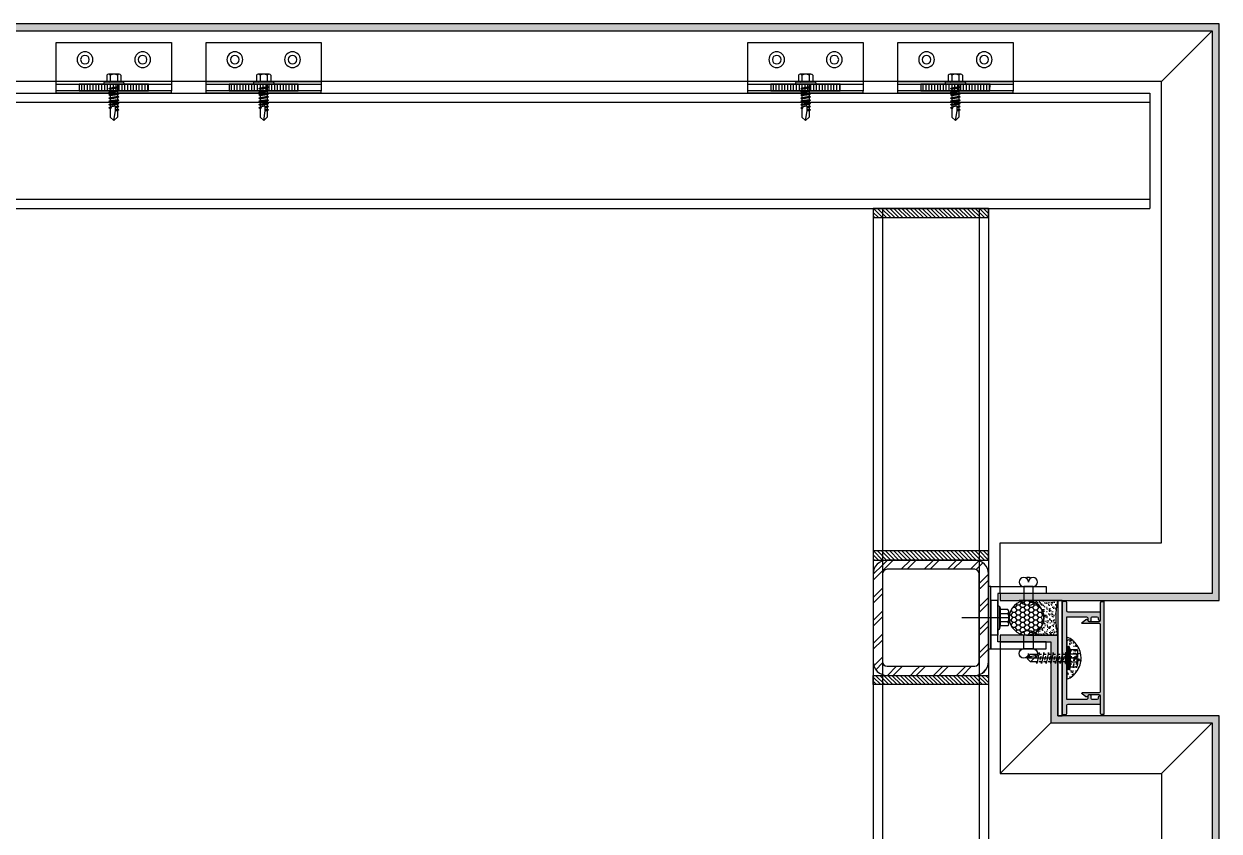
# Model space of a CAD drawing. Header units: millimetres. Extents: x 434053 to 1059003, y -2417481 to 936527.
# Drawn here: x 660143 to 660661, y -2249602 to -2249252 of the extents above; entities that cross this region are included whole.
import ezdxf

# ---------------------------------------------------------------- set-up
doc = ezdxf.new("R2010")
doc.units = ezdxf.units.MM
doc.header["$LTSCALE"] = 1000
doc.header["$MEASUREMENT"] = 0
for name, pattern in [('CENTER', [2, 1.25, -0.25, 0.25, -0.25]), ('HIDDEN', [9.524999999999999, 6.35, -3.175]), ('HIDDEN2', [4.762499999999999, 3.175, -1.5875])]:
    doc.linetypes.add(name, pattern=pattern)
doc.layers.get('Defpoints').update_dxf_attribs({"color": 6})
for name, color, linetype in [('ALUM', 1, 'Continuous'), ('ALUM-V', 11, 'Continuous'), ('ELASTOMER', 6, 'Continuous'), ('ELASTOMER-V', 241, 'Continuous'), ('EXTRUSION1', 4, 'Continuous'), ('EXTRUSION2', 133, 'Continuous'), ('FASTENER', 191, 'Continuous'), ('GRID', 8, 'CENTER'), ('HZHZNEWPLOTLAYER#@$TT', 7, 'Continuous'), ('SILICONE', 8, 'Continuous'), ('STEEL', 3, 'Continuous'), ('STEEL-V', 71, 'Continuous'), ('WELD', 6, 'Continuous'), ('型材断面填充', 254, 'Continuous'), ('铝板断面填充', 14, 'Continuous')]:
    doc.layers.add(name, color=color, linetype=linetype)
pattern_1 = [(135, (-18758.81141683004, 91218.73191554175), (-0.8838834764831848, -0.8838834764831841), [])]

# ---------------------------------------------------------------- blocks, each defined once
blk = doc.blocks.new('*U521')
at = {"linetype": 'ByBlock', "lineweight": -2}
for p, q in [((-5.028571428571013, 0.5142857142927824), (-5.028571428571013, 7.275957614183426e-12)), ((5.028571428571013, 7.275957614183426e-12), (-5.028571428571013, 7.275957614183426e-12)), ((-4.685714285715221, 0.857142857152212), (-3.542857142858338, 1.14285714286234)), ((4.685714285715221, 0.857142857152212), (-4.685714285715221, 0.857142857152212)), ((-3.542857142858338, 4.400000000008731), (-3.542857142858338, 1.14285714286234)), ((3.542857142858338, 1.14285714286234), (-3.542857142858338, 1.14285714286234)), ((2.657142857144208, 4.857142857152212), (-2.657142857144208, 4.857142857152212)), ((-2.332922000361577, 0.857142857152212), (-1.77142857142826, 1.14285714286234)), ((-1.77142857142826, 4.400000000008731), (-1.77142857142826, 1.14285714286234)), ((1.77142857142826, 4.400000000008731), (1.77142857142826, 1.14285714286234)), ((2.458636286075489, 0.857142857152212), (1.77142857142826, 1.14285714286234)), ((3.542857142858338, 4.400000000008731), (3.542857142858338, 1.14285714286234)), ((4.685714285715221, 0.857142857152212), (3.542857142858338, 1.14285714286234)), ((5.028571428571013, 0.5142857142927824), (5.028571428571013, 7.275957614183426e-12))]:
    blk.add_line(p, q, dxfattribs=at)
for centre, radius, start, end in [((-4.685714285715221, 0.5142857142927824), 0.3428571428571428, 90, 180), ((-2.657142857144208, 3.770535714291327), 1.086607142857136, 35.40085557752613, 144.5991444224739), ((0, 1.196428571434808), 3.660714285714072, 61.05941179989344, 118.9405882001066), ((2.657142857144208, 3.770535714291327), 1.086607142857129, 35.40085557752613, 144.5991444224739), ((4.685714285715221, 0.5142857142927824), 0.3428571428571428, 0, 90)]:
    blk.add_arc(centre, radius, start, end, dxfattribs=at)
at = {"layer": 'GRID', "ltscale": 0.5}
blk.add_line((0, 4.857142857159488), (0, -15.62594359264895), dxfattribs=at)
blk = doc.blocks.new('*U364')
at = {"linetype": 'ByBlock', "ltscale": 20}
blk.add_hatch(color=0, dxfattribs=at).paths.add_polyline_path([(4.363970749284363, 0.04085900302015943), (4.363970749284363, 7.275957614183426e-12), (-4.363970749284363, 0), (-4.363770142795602, 0.8569874759341474), (-4.188585823326775, 0.6545454545412213), (4.188562713809915, 0.6545454545484972), (4.363502584477374, 0.8518236285308376)])
at = {"color": 0, "linetype": 'ByBlock'}
for p, q in [((-4.185903428576239, 0.6545454545412213), (-4.185903428569873, 0.8269342456333106)), ((-4.185903428576239, 0.6545454545412213), (-4.185903428569873, 0.8269342456333106)), ((4.191245108560452, 0.6545454545484972), (-4.185903428576239, 0.6545454545412213)), ((4.191245108560452, 0.6545454545484972), (-4.185903428576239, 0.6545454545412213)), ((-4.013131309437085, 0.9102017489421996), (4.025540759861997, 0.9102017489494756)), ((-1.496489700299207, 3.771883450332098), (-1.496489700292841, 1.114627320937871)), ((1.501831380282965, 3.776380274728581), (1.501831380282965, 1.119124145334354)), ((4.191245108560452, 0.832169198358315), (4.191245108560452, 0.6545454545484972)), ((-2.091996838955765, -0.5893729461313342), (-1.464211237924701, -0.7224733774055494)), ((-1.464211237918335, -1.514423956279643), (-2.091996838949399, -1.64752438756841)), ((-2.091996838949399, -1.64752438756841), (2.0970940701377, -2.54055140469427)), ((-1.464211237918335, -3.295195937527751), (-2.091996838949399, -3.428296368816518)), ((-2.091996838949399, -3.428296368816518), (2.0970940701377, -4.321323385942378)), ((-1.464211237918335, -1.514423956279643), (-1.464211237918335, -0.7224733774055494)), ((-1.464211237918335, -3.295195937527751), (-1.464211237918335, -2.503245358653658)), ((-1.464211237918335, -5.075967918783135), (-1.464211237918335, -4.284017339909042)), ((-0.7771390297671132, -1.037414690072183), (0.7822362609558695, -1.369889120942389)), ((-0.7771390297671132, -2.818186671320291), (0.7822362609558695, -3.150661102190497)), ((2.0970940701377, -0.5893729461313342), (1.469308469107091, -0.7224733774055494)), ((1.469308469107091, -0.7224733774055494), (1.469308469107091, -1.720724027785764)), ((2.0970940701377, -2.54055140469427), (1.469308469107091, -2.673651835968485)), ((1.469308469107091, -2.673651835968485), (1.469308469107091, -3.501496009033872)), ((2.0970940701377, -4.321323385942378), (1.469308469107091, -4.454423817216593)), ((1.469308469107091, -4.454423817216593), (1.469308469107091, -5.28226799028198)), ((-1.464211237918335, -5.075967918783135), (-2.091996838949399, -5.209068350064626)), ((-2.091996838949399, -5.209068350064626), (2.0970940701377, -6.102095367190486)), ((-1.464211237918335, -6.856739900031243), (-2.091996838949399, -6.989840331312735)), ((-2.091996838949399, -6.989840331312735), (2.0970940701377, -7.882867348438594)), ((-1.464211237918335, -8.637511881279352), (-2.091996838949399, -8.770612312568119)), ((-2.091996838949399, -8.770612312568119), (2.0970940701377, -9.663639329686703)), ((-1.464211237918335, -6.856739900031243), (-1.464211237918335, -6.06478932115715)), ((-1.464211237918335, -8.637511881279352), (-1.464211237918335, -7.845561302405258)), ((-0.7771390297671132, -4.598958652568399), (0.7822362609558695, -4.931433083438606)), ((-0.7771390297671132, -6.379730633816507), (0.7822362609558695, -6.712205064686714)), ((-0.7771390297671132, -8.160502615064615), (0.7822362609558695, -8.492977045934822)), ((2.0970940701377, -6.102095367190486), (1.469308469107091, -6.235195798471977)), ((1.469308469107091, -6.235195798471977), (1.469308469107091, -7.063039971530088)), ((2.0970940701377, -7.882867348438594), (1.469308469107091, -8.015967779720086)), ((1.469308469107091, -8.015967779720086), (1.469308469107091, -8.843811952778196)), ((-1.464211237918335, -10.41828386252746), (-2.091996838949399, -10.55138429381623)), ((-2.091996838949399, -10.55138429381623), (2.0970940701377, -11.44441131094209)), ((-1.464211237918335, -10.41828386252746), (-1.464211237918335, -9.626333283660642)), ((-1.464211237918335, -13.80267497803288), (-1.464211237918335, -11.40710526490875)), ((-0.3241031895527158, -14.89892884803703), (-0.949271089883041, -12.19696829208988)), ((-0.7771390297671132, -9.94127459632), (0.7822362609558695, -10.27374902719021)), ((1.469308469107091, -13.80466676103242), (-0.4426975023839077, -11.88423898880865)), ((2.0970940701377, -9.663639329686703), (1.469308469107091, -9.796739760968194)), ((1.469308469107091, -9.796739760968194), (1.469308469107091, -10.62458393403358)), ((2.0970940701377, -11.44441131094209), (1.469308469107091, -11.5775117422163)), ((1.469308469107091, -11.5775117422163), (1.469308469107091, -13.80466676103242)), ((0.002548615590967529, -15.21301601376035), (-1.464211237918335, -13.80267497803288)), ((0.002548615590967529, -15.21301601376035), (1.469308469107091, -13.80466676103242))]:
    blk.add_line(p, q, dxfattribs=at)
at = {"color": 0, "linetype": 'ByBlock', "ltscale": 20}
blk.add_lwpolyline([(4.363970749284363, 0.04085900302015943), (4.363970749284363, 7.275957614183426e-12), (-4.363970749284363, 0), (-4.363970749284363, 0), (-4.363770142795602, 0.8569874759341474), (-4.188585823326775, 0.6545454545412213), (4.188562713809915, 0.6545454545484972), (4.363502584477374, 0.8518236285308376)], close=True, dxfattribs=at)
at = {"color": 0, "linetype": 'ByBlock'}
for points in [[(-3.295482348647511, 1.26179180831241), (-3.295482348647511, 3.776380274721305, -0.2754029921064383), (-1.496489700299207, 3.771883450332098, -0.07016137168737953), (-0.2181900922410023, 4.016302000585711)], [(3.300824028637635, 1.261791808319686), (3.300824028637635, 3.776380274728581, 0.2729049568895289), (1.501831380282965, 3.776380274728581, 0.07012211659957333), (0.2235317722311265, 4.016929976605752)]]:
    blk.add_lwpolyline(points, format="xyb", dxfattribs=at)
blk.add_lwpolyline([(-2.395986024473586, 4.021857280298718), (-0.2181900922410023, 4.021857280298718), (-0.2181900922410023, 2.879473148052057), (0.2235317722311265, 2.879473148052057), (0.2235317722311265, 4.021857280298718), (2.401327704457344, 4.021857280298718)], dxfattribs=at)
for centre, radius, start, end in [((-2.595182244857369, -1.329011409157829), 2.679271458939473, 65.79068114025084, 126.4210158207397), ((-2.595182244857369, -1.329011409157829), 2.679271458939473, 65.79068114025084, 126.4210158207397), ((0.009288581857617828, -3.295596980642586), 4.660198131559962, 71.32047147945065, 108.8513906117323), ((2.600920610111643, -1.326343395150616), 2.681102129107812, 53.61837445606977, 114.2010241178021), ((-0.6431758136541248, -12.12614529626444), 0.3141818181817973, 50.34997542621772, 193.0276012970135)]:
    blk.add_arc(centre, radius, start, end, dxfattribs=at)
at = {"layer": 'ALUM-V', "color": 0, "linetype": 'ByBlock'}
for p, q in [((-2.091996838955765, -0.5893729461313342), (-2.091996838955765, 0)), ((2.0970940701377, -0.5893729461313342), (2.0970940701377, 7.275957614183426e-12)), ((-2.091996838955765, -0.5893729461313342), (2.0970940701377, -0.5893729461313342))]:
    blk.add_line(p, q, dxfattribs=at)
at = {"layer": 'GRID', "linetype": 'CENTER', "ltscale": 0.5}
blk.add_line((0.002548615590967529, 4.021852406352991), (0.002548615590967529, -15.21301601376035), dxfattribs=at)
blk = doc.blocks.new('20230111-LC05')
at = {"layer": 'SILICONE'}
h = blk.add_hatch(dxfattribs=at)
h.set_pattern_fill('AR-SAND', color=256, scale=1.142857142857143, angle=270, style=0)
h.set_pattern_definition([(307.5, (-19148.05617559, 99212.76800792517), (2.20208430744361, 0.07199240926812318), [0, -1.737142857142854, 0, -1.942857142857139, 0, -1.857142857142854]), (277.5, (-19148.05617559, 99212.76800792517), (3.225309788833988, -2.022601948877403), [0, -0.9371428571428572, 0, -1.565714285714286, 0, -0.6000000000000001]), (237.5, (-19148.05617559, 99214.17372221085), (0.006467489756530708, -3.559019270573137), [0, -0.5714285714285715, 0, -2.057142857142857, 0, -2.685714285714286]), (227.5, (-19148.05617559, 99214.17372221085), (1.003057788496284, -3.435573262368335), [0, -0.2857142857142841, 0, -1.34857142857142, 0, -1.542857142857134])])
edge = h.paths.add_edge_path()
edge.add_line((-4.000000689964509, 9.148254609273863), (-4.000000689964509, -9.137459676436265))
edge.add_arc((-0.3582126664405223, 0.005397466404247098), 9.841466188679977, 111.7184092937552, 248.2815907062223, ccw=False)
at = {"layer": '型材断面填充', "linetype": 'ByBlock'}
h = blk.add_hatch(color=256, dxfattribs=at)
edge = h.paths.add_edge_path()
edge.add_line((-18.50000070172246, -14.44701047179115), (-18.49999934982043, 14.45197999755328))
edge.add_arc((-17.99999934982043, 14.45197999755328), 0.5, 90, 180, ccw=False)
edge.add_line((-17.99999934982043, 14.95197999755328), (-10.73333268315764, 14.95197999755328))
edge.add_arc((-10.73333268316856, 15.25197999757074), 0.3000000000174623, 270.0000000020844, 413.1301023558235)
edge.add_line((-10.55333268316463, 15.49197999759053), (-12.20717902679462, 16.73236475528392))
edge.add_arc((-12.50717902679753, 16.33236475528975), 0.4999999999970896, 53.13010235348897, 173.1301023527743)
edge.add_arc((-13.4999993498277, 16.45197999756783), 0.500000000011711, 270.0000000008338, 353.130102354729, ccw=False)
edge.add_line((-13.49999934982043, 15.95197999755328), (-17.99999934982043, 15.95197999755328))
edge.add_arc((-17.99999934982043, 16.45197999755328), 0.5, 180, 270, ccw=False)
edge.add_line((-18.49999934982043, 16.45197999755328), (-18.49999934982043, 24.00197999757074))
edge.add_arc((-18.99999934982043, 24.00197999757074), 0.5, 0, 90)
edge.add_line((-18.99999934982043, 24.50197999757074), (-19.99999934982043, 24.50197999757074))
edge.add_line((-19.99999934982043, 24.50197999757074), (-20.00000070172246, -24.49701047180861))
edge.add_line((-20.00000070172246, -24.49701047180861), (-19.00000070172246, -24.49701047180861))
edge.add_arc((-19.00000070172246, -23.99701047180861), 0.5, 270, 360)
edge.add_line((-18.50000070172246, -23.99701047180861), (-18.50000070172246, -16.44701047179115))
edge.add_arc((-18.00000070172246, -16.44701047179115), 0.5, 90, 180, ccw=False)
edge.add_line((-18.00000070172246, -15.94701047179115), (-13.50000070172246, -15.94701047179115))
edge.add_arc((-13.50000070172973, -16.4470104718057), 0.5000000000145519, 6.86989764527101, 89.99999999916622, ccw=False)
edge.add_arc((-12.50718037869956, -16.32739522952761), 0.4999999999917805, 186.8698976472257, 306.869897646511)
edge.add_line((-12.20718037869665, -16.72739522952179), (-10.55333403503755, -15.4870104718284))
edge.add_arc((-10.73333403504876, -15.24701047182316), 0.3000000000109139, 306.8698976469557, 450.0000000020844)
edge.add_line((-10.73333403505967, -14.94701047182025), (-18.00000070172246, -14.94701047179115))
edge.add_arc((-18.00000070172246, -14.44701047179115), 0.5, 180, 270, ccw=False)
h = blk.add_hatch(color=256, dxfattribs=at)
edge = h.paths.add_edge_path()
edge.add_arc((-12.49920633515285, 17.44996820527012), 0.4999999999563443, 89.99999999833247, 179.9999999983325)
edge.add_line((-12.99920633510919, 17.44996820528468), (-12.99920633510919, 16.44996820522647))
edge.add_arc((-13.49920633510919, 16.44996820522647), 0.5, -90, 0, ccw=False)
edge.add_line((-13.49920633510919, 15.94996820522647), (-13.99920633510919, 15.94996820522647))
edge.add_arc((-13.99920633510919, 16.44996820522647), 0.5, 180, 270, ccw=False)
edge.add_line((-14.49920633510919, 16.44996820522647), (-14.49920633510919, 17.44996820522647))
edge.add_arc((-14.99920633512374, 17.44996820521192), 0.5000000000145519, 1.667526652786613e-09, 90.00000000166753)
edge.add_line((-14.9992063351383, 17.94996820522647), (-16.9992063351383, 17.94996820522647))
edge.add_arc((-16.9992063351383, 17.44996820522647), 0.5, 90, 180)
edge.add_line((-17.4992063351383, 17.44996820522647), (-17.4992063351383, 16.94996820522647))
edge.add_arc((-17.9992063351383, 16.94996820522647), 0.5, -180, 0, ccw=False)
edge.add_line((-18.4992063351383, 16.94996820522647), (-18.4992063351383, 19.9500275595783))
edge.add_line((-18.4992063351383, 19.9500275595783), (-4.500001725653419, 19.9500243744842))
edge.add_arc((-4.500001611890184, 20.4500243744842), 0.5000000000000129, 269.9999869636935, 359.9999869632766)
edge.add_line((-4.000001611886546, 20.45002426071733), (-4.000000803731382, 24.00198011133762))
edge.add_arc((-3.50000080373502, 24.00197999757074), 0.499999999996375, 89.99999999958311, 179.9999869632766, ccw=False)
edge.add_line((-3.500000803731382, 24.50197999757074), (-2.500000689964509, 24.50197999757074))
edge.add_arc((-2.500000689964509, 24.00197999757074), 0.5, 0, 90, ccw=False)
edge.add_line((-2.000000689964509, 24.00197999757074), (-2.000000689964509, -23.99701047180861))
edge.add_arc((-2.500000689964509, -23.99701047180861), 0.5, -90, 0, ccw=False)
edge.add_line((-2.500000689964509, -24.49701047180861), (-3.500000689964509, -24.49701047180861))
edge.add_arc((-3.500000689964509, -23.99701047180861), 0.5, 180, 270, ccw=False)
edge.add_line((-4.000000689964509, -23.99701047180861), (-4.000000689964509, -20.45002379747166))
edge.add_arc((-4.500000689964509, -20.45002379747166), 0.5, 0, 90)
edge.add_line((-4.500000689964509, -19.95002379747166), (-18.49920633522561, -19.95002379741345))
edge.add_line((-18.49920633522561, -19.95002379741345), (-18.49920633510919, -16.95003968758101))
edge.add_arc((-17.99920633512374, -16.95003968758101), 0.4999999999854481, 0, 180, ccw=False)
edge.add_line((-17.4992063351383, -16.95003968758101), (-17.4992063351383, -17.45003968758101))
edge.add_arc((-16.9992063351383, -17.45003968758101), 0.5, 180, 270)
edge.add_line((-16.9992063351383, -17.95003968758101), (-14.99920633510919, -17.95003968758101))
edge.add_arc((-14.99920633510919, -17.45003968758101), 0.5, 270, 360)
edge.add_line((-14.49920633510919, -17.45003968758101), (-14.49920633510919, -16.45003968758101))
edge.add_arc((-13.99920633510919, -16.45003968758101), 0.5, 90, 180, ccw=False)
edge.add_line((-13.99920633510919, -15.95003968758101), (-13.49920633510919, -15.95003968758101))
edge.add_arc((-13.49920633510919, -16.45003968758101), 0.5, 0, 90, ccw=False)
edge.add_line((-12.99920633510919, -16.45003968758101), (-12.99920633510919, -17.45003968761011))
edge.add_arc((-12.49920633513102, -17.45003968759556), 0.4999999999781721, 180.0000000016675, 270.0000389025631)
edge.add_line((-12.49920599564211, -17.95003968758101), (-4.000000689906301, -17.95001762169704))
edge.add_line((-4.000000689906301, -17.95001762169704), (-4.000000689964509, -0.2975152371363947))
edge.add_arc((-4.000000689949957, 0.002484762881067581), 0.3000000000174623, 269.9999999972208, 449.9999999972208)
edge.add_line((-4.000000689935405, 0.3024847628985299), (-4.000000689935405, 17.94996820522647))
edge.add_line((-4.000000689935405, 17.94996820522647), (-12.4992063351383, 17.94996820522647))
at = {"linetype": 'ByBlock'}
for points in [[(-18.50000070172246, -14.44701047179115), (-18.49999934982043, 14.45197999755328, -0.414213562373095), (-17.99999934982043, 14.95197999755328), (-10.73333268315764, 14.95197999755328, 0.7207592200559355), (-10.55333268316463, 15.49197999759053), (-12.20717902679462, 16.73236475528392, 0.5773502691895009), (-13.0035891883017, 16.39217237643606, -0.3795154113446246), (-13.49999934982043, 15.95197999755328), (-17.99999934982043, 15.95197999755328, -0.4142135623730949), (-18.49999934982043, 16.45197999755328), (-18.49999934982043, 24.00197999757074, 0.414213562373095), (-18.99999934982043, 24.50197999757074), (-19.99999934982043, 24.50197999757074), (-20.00000070172246, -24.49701047180861), (-19.00000070172246, -24.49701047180861, 0.414213562373095), (-18.50000070172246, -23.99701047180861), (-18.50000070172246, -16.44701047179115, -0.414213562373095), (-18.00000070172246, -15.94701047179115), (-13.50000070172246, -15.94701047179115, -0.3795154113446206), (-13.00359054020373, -16.38720285067393, 0.5773502691895118), (-12.20718037869665, -16.72739522952179), (-10.55333403503755, -15.4870104718284, 0.720759220055925), (-10.73333403505967, -14.94701047182025), (-18.00000070172246, -14.94701047179115, -0.414213562373095)], [(-12.4992063351383, 17.94996820522647, 0.414213562373095), (-12.99920633510919, 17.44996820528468), (-12.99920633510919, 16.44996820522647, -0.414213562373095), (-13.49920633510919, 15.94996820522647), (-13.99920633510919, 15.94996820522647, -0.414213562373095), (-14.49920633510919, 16.44996820522647), (-14.49920633510919, 17.44996820522647, 0.414213562373095), (-14.9992063351383, 17.94996820522647), (-16.9992063351383, 17.94996820522647, 0.414213562373095), (-17.4992063351383, 17.44996820522647), (-17.4992063351383, 16.94996820522647, -0.9999999999999999), (-18.4992063351383, 16.94996820522647), (-18.4992063351383, 19.9500275595783), (-4.500001725653419, 19.9500243744842, 0.4142135623699136), (-4.000001611886546, 20.45002426071733), (-4.000000803731382, 24.00198011133762, -0.41421349573264), (-3.500000803731382, 24.50197999757074), (-2.500000689964509, 24.50197999757074, -0.4142135623730951), (-2.000000689964509, 24.00197999757074), (-2.000000689964509, -23.99701047180861, -0.4142135623730951), (-2.500000689964509, -24.49701047180861), (-3.500000689964509, -24.49701047180861, -0.4142135623736216), (-4.000000689964509, -23.99701047180861), (-4.000000689964509, -20.45002379747166, 0.4142135623720295), (-4.500000689964509, -19.95002379747166), (-18.49920633522561, -19.95002379741345), (-18.49920633510919, -16.95003968758101, -0.9999999999999999), (-17.4992063351383, -16.95003968758101), (-17.4992063351383, -17.45003968758101, 0.414213562373095), (-16.9992063351383, -17.95003968758101), (-14.99920633510919, -17.95003968758101, 0.414213562373095), (-14.49920633510919, -17.45003968758101), (-14.49920633510919, -16.45003968758101, -0.414213562373095), (-13.99920633510919, -15.95003968758101), (-13.49920633510919, -15.95003968758101, -0.414213562373095), (-12.99920633510919, -16.45003968758101), (-12.99920633510919, -17.45003968761011, 0.4142137612357784), (-12.49920599564211, -17.95003968758101), (-4.000000689906301, -17.95001762169704), (-4.000000689964509, -0.2975152371363947, 0.9999999999999999), (-4.000000689935405, 0.3024847628985299), (-4.000000689935405, 17.94996820522647)]]:
    blk.add_lwpolyline(points, format="xyb", close=True, dxfattribs=at)
at = {"layer": 'ELASTOMER-V', "linetype": 'HIDDEN'}
blk.add_lwpolyline([(-2.000000690488378, 24.99999999998545), (-1.105945557355881e-09, 24.99999999998545), (1.105945557355881e-09, -24.99999999998545), (-2.000000688247383, -24.99999999998545)], close=True, dxfattribs=at)
at = {"layer": 'SILICONE'}
blk.add_lwpolyline([(-4.000000689964509, 9.148254609273863), (-4.000000689964509, -9.137459676436265, -0.6780897993151916)], format="xyb", close=True, dxfattribs=at)
at = {"layer": 'FASTENER', "xscale": -1.142857142857143, "yscale": 1.142857142857143, "zscale": 1.142857142857143, "rotation": 90}
blk.add_blockref('*U364', (-4.000000689964509, 0.005397466404247098), dxfattribs=at)
blk = doc.blocks.new('*U563')
at = {"linetype": 'ByBlock', "lineweight": -2}
for p, q in [((-4.399999999999636, 0.4500000000007276), (-4.399999999999636, 0)), ((4.399999999999636, 0), (-4.399999999999636, 0)), ((-4.100000000000364, 0.75), (-3.100000000000364, 1)), ((4.100000000000364, 0.75), (-4.100000000000364, 0.75)), ((-3.100000000000364, 3.850000000000364), (-3.100000000000364, 1)), ((3.100000000000364, 1), (-3.100000000000364, 1)), ((2.325000000000728, 4.25), (-2.325000000000728, 4.25)), ((-2.041306750315925, 0.75), (-1.549999999999272, 1)), ((-1.549999999999272, 3.850000000000364), (-1.549999999999272, 1)), ((-1.549999999999272, 0), (-1.549999999999272, -1.590192378864231)), ((1.549999999999272, 3.850000000000364), (1.549999999999272, 1)), ((2.151306750316508, 0.75), (1.549999999999272, 1)), ((1.549999999999272, 0), (1.549999999999272, -1.090192378864231)), ((3.100000000000364, 3.850000000000364), (3.100000000000364, 1)), ((4.100000000000364, 0.75), (3.100000000000364, 1)), ((4.399999999999636, 0.4500000000007276), (4.399999999999636, 0)), ((-2.110000000000582, -1.899999999999636), (2.110000000000582, -1.399999999999636)), ((-2.110000000000582, -1.899999999999636), (-1.549999999999272, -1.590192378864231)), ((-2.110000000000582, -1.899999999999636), (-1.549999999999272, -2.209807621135042)), ((-2.110000000000582, -3.299999999999272), (2.110000000000582, -2.799999999999272)), ((-2.110000000000582, -3.299999999999272), (-1.549999999999272, -2.990192378863867)), ((-2.110000000000582, -3.299999999999272), (-1.549999999999272, -3.609807621134678)), ((-2.110000000000581, -4.699999999999273), (2.110000000000583, -4.199999999999273)), ((-2.110000000000581, -4.699999999999273), (-1.549999999999272, -4.390192378863867)), ((-2.110000000000581, -4.699999999999273), (-1.549999999999272, -5.009807621134678)), ((-1.549999999999272, -1.590192378864231), (1.549999999999272, -1.090192378864231)), ((-1.549999999999272, -2.209807621135042), (1.549999999999272, -1.709807621135042)), ((-1.549999999999272, -2.209807621135042), (-1.549999999999272, -2.990192378863867)), ((-1.549999999999272, -2.990192378863867), (1.549999999999272, -2.490192378863867)), ((-1.549999999999272, -3.609807621134678), (1.549999999999272, -3.109807621134678)), ((-1.549999999999272, -3.609807621135042), (-1.549999999999272, -4.390192378863867)), ((-1.549999999999272, -4.390192378863867), (1.549999999999273, -3.890192378863867)), ((-1.549999999999272, -5.009807621134678), (1.549999999999273, -4.509807621134678)), ((-1.549999999999271, -5.009807621135042), (-1.549999999999271, -5.790192378863867)), ((1.549999999999272, -0.3098076211354055), (1.549999999999272, -1.090192378864231)), ((2.110000000000582, -1.399999999999636), (1.549999999999272, -1.090192378864231)), ((2.110000000000582, -1.399999999999636), (1.549999999999272, -1.709807621135042)), ((1.549999999999272, -1.709807621135042), (1.549999999999272, -2.490192378863867)), ((2.110000000000582, -2.799999999999272), (1.549999999999272, -2.490192378863867)), ((2.110000000000582, -2.799999999999272), (1.549999999999272, -3.109807621134678)), ((1.549999999999273, -3.109807621135042), (1.549999999999273, -3.890192378863867)), ((2.110000000000583, -4.199999999999273), (1.549999999999273, -3.890192378863867)), ((2.110000000000583, -4.199999999999273), (1.549999999999273, -4.509807621134678)), ((1.549999999999274, -4.509807621135042), (1.549999999999274, -5.290192378863867)), ((-2.11000000000058, -6.099999999999272), (2.110000000000584, -5.599999999999272)), ((-2.11000000000058, -6.099999999999272), (-1.549999999999271, -5.790192378863867)), ((-2.11000000000058, -6.099999999999272), (-1.549999999999271, -6.409807621134678)), ((-2.110000000000579, -7.499999999999272), (2.110000000000585, -6.999999999999272)), ((-2.110000000000579, -7.499999999999272), (-1.54999999999927, -7.190192378863866)), ((-2.110000000000579, -7.499999999999272), (-1.54999999999927, -7.809807621134677)), ((-2.110000000000579, -8.900000000000727), (2.110000000000585, -8.400000000000727)), ((-2.110000000000579, -8.900000000000727), (-1.54999999999927, -8.590192378865321)), ((-2.110000000000579, -8.900000000000727), (-1.54999999999927, -9.209807621136132)), ((-2.110000000000579, -10.30000000000036), (-1.54999999999927, -9.990192378864958)), ((-2.110000000000579, -10.30000000000036), (-1.141147094092955, -10.18393879649848)), ((-2.110000000000579, -10.30000000000036), (-1.54999999999927, -10.60980762113577)), ((-1.549999999999271, -5.790192378863867), (1.549999999999274, -5.290192378863867)), ((-1.549999999999271, -6.409807621134678), (1.549999999999274, -5.909807621134678)), ((-1.54999999999927, -6.409807621135041), (-1.54999999999927, -7.190192378863866)), ((-1.54999999999927, -7.190192378863866), (1.549999999999275, -6.690192378863866)), ((-1.54999999999927, -7.809807621134677), (1.549999999999275, -7.309807621134677)), ((-1.54999999999927, -7.809807621134677), (-1.54999999999927, -8.590192378865321)), ((-1.54999999999927, -8.590192378865321), (1.549999999999275, -8.090192378865321)), ((-1.54999999999927, -9.209807621136132), (1.549999999999275, -8.709807621136132)), ((-1.54999999999927, -9.209807621136132), (-1.54999999999927, -9.990192378864958)), ((-1.54999999999927, -9.990192378864958), (-0.9946989986692616, -9.891031485770508)), ((0.5619885887190348, -9.639837273735974), (1.549999999999275, -9.490192378864958)), ((0.7141825614198778, -9.953488843050945), (2.110000000000585, -9.800000000000363)), ((0.7141825614198778, -10.23227502088157), (1.549999999999275, -10.10980762113577)), ((2.110000000000584, -5.599999999999272), (1.549999999999274, -5.290192378863867)), ((2.110000000000584, -5.599999999999272), (1.549999999999274, -5.909807621134678)), ((1.549999999999275, -5.909807621135041), (1.549999999999275, -6.690192378863866)), ((2.110000000000585, -6.999999999999272), (1.549999999999275, -6.690192378863866)), ((2.110000000000585, -6.999999999999272), (1.549999999999275, -7.309807621134677)), ((1.549999999999275, -7.309807621134677), (1.549999999999275, -8.090192378865321)), ((2.110000000000585, -8.400000000000727), (1.549999999999275, -8.090192378865321)), ((2.110000000000585, -8.400000000000727), (1.549999999999275, -8.709807621136132)), ((1.549999999999275, -8.709807621136132), (1.549999999999275, -9.490192378864958)), ((2.110000000000585, -9.800000000000363), (1.549999999999275, -9.490192378864958)), ((2.110000000000585, -9.800000000000363), (1.549999999999275, -10.10980762113577)), ((1.549999999999275, -10.10980762113577), (1.549999999999275, -10.89019237886459)), ((-1.54999999999927, -10.60980762113577), (-1.334865735341734, -10.57139078816108)), ((-1.54999999999927, -10.60980762113577), (-1.54999999999927, -14.40000000000073)), ((2.664535259100376e-15, -15.80000000000036), (-1.54999999999927, -14.40000000000073)), ((2.664535259100376e-15, -15.80000000000036), (1.549999999999275, -14.40000000000073)), ((0.7141825614198778, -11.01265977861221), (1.549999999999275, -10.89019237886459)), ((0.7141825614198778, -11.3534888430524), (2.110000000000585, -11.2)), ((0.7141825614198778, -11.63227502088303), (1.549999999999275, -11.5098076211354)), ((2.110000000000585, -11.2), (1.549999999999275, -10.89019237886459)), ((2.110000000000585, -11.2), (1.549999999999275, -11.5098076211354)), ((1.549999999999275, -11.5098076211354), (1.549999999999275, -14.40000000000073))]:
    blk.add_line(p, q, dxfattribs=at)
blk.add_lwpolyline([(2.664535259100376e-15, -15.80000000000036), (0.7141825614198778, -11.63227502088303), (0.7141825614198778, -9.900899293751717, 0.4176573264866609), (0.4106596181591184, -9.60091997968011, 0.09706246058353715), (-0.9946989986692616, -9.891031485770508), (-1.54999999999927, -11.0016756527395)], format="xyb", dxfattribs=at)
for centre, radius, start, end in [((-4.100000000000364, 0.4500000000007276), 0.3, 90, 180), ((-2.325000000000728, 3.299218750000364), 0.9507812499999939, 35.40085557735623, 144.5991444226438), ((0, 1.046875), 3.203124999999813, 61.05941179989344, 118.9405882001065), ((2.325000000000728, 3.299218750000364), 0.9507812499999881, 35.40085557735623, 144.5991444226438), ((4.100000000000364, 0.4500000000007276), 0.3, 0, 90)]:
    blk.add_arc(centre, radius, start, end, dxfattribs=at)
blk = doc.blocks.new('*U562')
at = {"layer": 'EXTRUSION1', "linetype": 'HIDDEN'}
h = blk.add_hatch(dxfattribs=at)
h.set_pattern_fill('ANSI31', color=8, scale=10, angle=45, style=0)
h.set_pattern_definition([(90, (-29149.79709862045, 32516.85714957471), (-1.25, 2e-16), [])])
h.paths.add_polyline_path([(40.01243538530564, 18.06681396374486), (10.012435385302, 18.06681396396313), (9.994380437222773, 20.99983998126415), (39.99438043724824, 20.99983998104587)])
h = blk.add_hatch(dxfattribs=at)
h.set_pattern_fill('ANSI31', color=8, scale=10, angle=45, style=0)
h.set_pattern_definition([(90, (-29149.79709862045, 32581.85714957471), (-1.25, 2e-16), [])])
h.paths.add_polyline_path([(105.0124353853056, 18.06681396327192), (75.012435385302, 18.06681396348292), (75.00000000331367, 20.99983998079122), (105.0000000033391, 20.99983998057294)])
blk.add_line((3.306396934021905e-09, 18.06681396403589), (50.00000000330276, 18.0668139636721))
at = {"linetype": 'HIDDEN'}
for p, q in [((65.0000000033064, 18.06681396355568), (115.0000000033028, 18.06681396319188)), ((65.00000000012369, 16.99999999952706), (115.0000000001237, 16.99999999916326))]:
    blk.add_line(p, q, dxfattribs=at)
for points in [[(3.324586828057363e-09, 20.99983998134419), (1.236912794411182e-10, 17)], [(50.00000000012369, 16.9999999996362), (50.00000000332459, 20.99983998097311), (3.324586828057363e-09, 20.99983998133691)], [(65.00000000332459, 20.99983998086397), (65, -4.729372449219227e-10), (115, -8.36735125631094e-10), (115.0000000033246, 20.99983998050018), (65.00000000332459, 20.99983998086397)]]:
    blk.add_lwpolyline(points)
blk.add_lwpolyline([(1.236912794411182e-10, 17), (0, 0), (50, -3.637978807091713e-10), (50.00000000012369, 16.9999999996362)], dxfattribs=at)
at = {"layer": 'ELASTOMER-V', "linetype": 'HIDDEN'}
for p, q in [((9.915268621796258e-05, 21.99984365353455), (9.915268257998378e-05, 20.99984365353455)), ((49.99990085400297, 21.99984365317075), (9.915268621796258e-05, 21.99984365353455)), ((49.99990085400297, 21.99984365317075), (49.9999008539957, 20.99984365317075)), ((65.00009915268622, 21.99984365306161), (65.00009915268258, 20.99984365306161)), ((114.999900854003, 21.99984365269781), (65.00009915268622, 21.99984365306161)), ((114.999900854003, 21.99984365269781), (114.9999008539957, 20.99984365269781))]:
    blk.add_line(p, q, dxfattribs=at)
at = {"layer": 'EXTRUSION1', "color": 8, "linetype": 'HIDDEN'}
for points in [[(40.01243538530564, 18.06681396374486), (10.012435385302, 18.06681396396313), (9.994380437222773, 20.99983998126415), (39.99438043724824, 20.99983998104587)], [(105.0124353853056, 18.06681396327192), (75.012435385302, 18.06681396348292), (75.00000000331367, 20.99983998079122), (105.0000000033391, 20.99983998057294)]]:
    blk.add_lwpolyline(points, close=True, dxfattribs=at)
at = {"layer": 'FASTENER'}
for centre, radius in [((12.50000000005457, 7.499999999912689), 3.410657394134659), ((37.50000000005457, 7.49999999973079), 3.410657394134659), ((77.50000000005457, 7.499999999432475), 3.410657394134659), ((102.5000000000546, 7.499999999250576), 3.410657394134659), ((12.50000000005457, 7.499999999912689), 1.875), ((37.50000000005457, 7.49999999973079), 1.875), ((77.50000000005457, 7.499999999432475), 1.875), ((102.5000000000546, 7.499999999250576), 1.875)]:
    blk.add_circle(centre, radius, dxfattribs=at)
at = {"layer": 'FASTENER', "xscale": -1, "rotation": 179.9999555529958}
for p in [(25.01239116587332, 18.06682732070774), (89.99995578387409, 18.06682732022752)]:
    blk.add_blockref('*U563', p, dxfattribs=at)
blk = doc.blocks.new('rivet6')
at = {"color": 0, "linetype": 'ByBlock'}
blk.add_line((0, 4), (0, -4), dxfattribs=at)
blk.add_lwpolyline([(-5.999999999999943, 2, 2.414213562373095), (-7.999999999999943, 0, 2.414213562373095), (-5.999999999999943, -2)], format="xyb", dxfattribs=at)
at = {"color": 0, "linetype": 'HIDDEN2'}
blk.add_lwpolyline([(0, 2), (-5.999999999999943, 2), (-5.999999999999943, -2), (0, -2)], dxfattribs=at)
at = {"color": 0, "linetype": 'ByBlock'}
for centre, radius, start, end in [((-7.999999999999943, 0), 2, 149.9999999999995, 210.0000000000005), ((-3, 0), 5, 306.8698976458447, 53.13010235415532)]:
    blk.add_arc(centre, radius, start, end, dxfattribs=at)
blk = doc.blocks.new('A$C5B83370A')
at = {"layer": 'ELASTOMER-V'}
h = blk.add_hatch(dxfattribs=at)
h.set_pattern_fill('HONEY', color=256, scale=10, angle=179.9999999999999, style=0)
h.set_pattern_definition([(180, (11479.82653493018, -22276.88779085147), (-1.875000000000001, -1.082531754730546), [1.25, -2.5]), (299.9999999999998, (11479.82653493018, -22276.88779085147), (1.874999999999999, -1.082531754730551), [1.249999999999978, -2.499999999999957]), (240, (11479.82653493018, -22276.88779085147), (-2.27234030200302e-15, -2.165063509461097), [-2.5, 1.25])])
edge = h.paths.add_edge_path()
edge.add_line((9716.50000345899, -250.0000041331805), (9716.500004721747, -250.0000065263885))
edge.add_arc((9716.500004721747, -257.5000035859557), 7.499997059567249, 90, 270)
edge.add_line((9716.500004721747, -265.000000645523), (9716.50000345899, -264.999998252315))
edge.add_arc((9716.50000345899, -257.5000011927477), 7.499997059567249, 270, 450)
at = {"layer": 'SILICONE'}
h = blk.add_hatch(dxfattribs=at)
h.set_pattern_fill('AR-SAND', color=256, angle=180, style=0)
h.set_pattern_definition([(217.5, (8949.91485408583, -58890.55297070152), (0.0629933581096079, -1.926823769013159), [0, -1.52, 0, -1.7, 0, -1.625]), (187.4999999999999, (8949.91485408583, -58890.55297070152), (-1.769776705267728, -2.82214606522974), [0, -0.8199999999999998, 0, -1.37, 0, -0.5249999999999999]), (147.5, (8951.144854085811, -58890.55297070152), (-3.114141861751495, -0.00565905353696456), [0, -0.4999999999999991, 0, -1.799999999999996, 0, -2.349999999999993]), (137.5, (8951.144854085811, -58890.55297070152), (-3.006126604572294, -0.8776755649342489), [0, -0.25, 0, -1.18, 0, -1.35])])
edge = h.paths.add_edge_path()
edge.add_line((9729.99999999933, -249.9999999961292), (9716.500001631008, -250.0000029365474))
edge.add_arc((9716.500002262386, -257.5000011927332), 7.499998256171265, 270.00000482343313, 450.0000048234331, ccw=False)
edge.add_line((9716.500002893765, -264.999999448919), (9729.999999999316, -264.9999999961583))
edge.add_arc((9773.133772116504, -257.4999906011508), 43.78095976543096, 530.1361728990103, 549.8638520601876, ccw=False)
at = {"layer": 'STEEL-V', "linetype": 'ByBlock'}
h = blk.add_hatch(dxfattribs=at)
h.set_pattern_fill('GEOL7', color=256, scale=20, angle=90, style=0, pattern_type=2)
h.set_pattern_definition([(225, (-11490.56198420766, 62048.53502741805), (-1.722627147594897e-15, -10.00131831310253), [20]), (225, (-11490.56198420766, 62051.03502741805), (-1.722627147594897e-15, -10.00131831310253), [20])])
edge = h.paths.add_edge_path(flags=16)
edge.add_line((9693.99999999936, -236.4990073514491), (9655.99999999936, -236.4990073514491))
edge.add_arc((9655.99999999936, -238.4990073514491), 2, 450, 540)
edge.add_line((9653.99999999936, -238.4990073514491), (9653.99999999936, -276.4990073514491))
edge.add_arc((9655.99999999936, -276.4990073514491), 2, 540, 630)
edge.add_line((9655.99999999936, -278.4990073514491), (9693.99999999936, -278.4990073514491))
edge.add_arc((9693.99999999936, -276.4990073514491), 2, 270, 360)
edge.add_line((9695.99999999936, -276.4990073514491), (9695.99999999936, -238.4990073514491))
edge.add_arc((9693.99999999936, -238.4990073514491), 2, 360, 450)
edge = h.paths.add_edge_path()
edge.add_line((9693.99999999936, -232.4990073514491), (9655.99999999936, -232.4990073514491))
edge.add_arc((9655.99999999936, -238.4990073514491), 6, 450, 540)
edge.add_line((9649.99999999936, -238.4990073514491), (9649.99999999936, -276.4990073514491))
edge.add_arc((9655.99999999936, -276.4990073514491), 6, 540, 630)
edge.add_line((9655.99999999936, -282.4990073514491), (9693.99999999936, -282.4990073514491))
edge.add_arc((9693.99999999936, -276.4990073514491), 6, 270, 360)
edge.add_line((9699.99999999936, -276.4990073514491), (9699.99999999936, -238.4990073514491))
edge.add_arc((9693.99999999936, -238.4990073514491), 6, 360, 450)
at = {"layer": 'WELD'}
h = blk.add_hatch(dxfattribs=at)
h.set_pattern_fill('ANSI31', color=256, scale=10, angle=89.99999999999999, style=0)
h.set_pattern_definition([(135, (-18758.81141683049, 91367.23472979327), (-0.8838834764831848, -0.8838834764831841), [])])
h.paths.add_polyline_path([(9649.999999998909, -83.99619309991249), (9699.999999998909, -83.99619309991249), (9699.999999998909, -79.99999999513966), (9649.999999998909, -79.99999999513966)])
h = blk.add_hatch(dxfattribs=at)
h.set_pattern_fill('ANSI31', color=256, scale=10, angle=89.99999999999999, style=0)
h.set_pattern_definition(pattern_1)
h.paths.add_polyline_path([(9649.99999999936, -232.4990073514491), (9699.99999999936, -232.4990073514491), (9699.99999999936, -228.5028142466763), (9649.99999999936, -228.5028142466763)])
h = blk.add_hatch(dxfattribs=at)
h.set_pattern_fill('ANSI31', color=256, scale=10, angle=89.99999999999999, style=0)
h.set_pattern_definition(pattern_1)
h.paths.add_polyline_path([(9649.99999999936, -282.4990073514491), (9699.99999999936, -282.4990073514491), (9699.99999999936, -286.4952004562219), (9649.99999999936, -286.4952004562219)])
at = {"layer": '铝板断面填充', "linetype": 'ByBlock'}
for points in [[(8910.5, -3), (9797, -3), (9797, -247), (9705, -247), (9705, -250), (9800, -250), (9800, 0), (8907.5, 0), (8907.5, -25), (8910.5, -25)], [(9314.999999999942, -525.0000000001455), (9314.999999999942, -550.0000000001455), (9800, -550), (9800, -300), (9730, -300), (9730, -265), (9705, -265), (9705, -268), (9727, -268), (9727, -303), (9797, -303), (9797, -547), (9317.999999999942, -547.0000000001455), (9317.999999999942, -525.0000000001455)]]:
    blk.add_hatch(color=14, dxfattribs=at).paths.add_polyline_path(points)
at = {"layer": 'ALUM'}
for points in [[(8910.5, -3), (9797, -3), (9797, -247), (9705, -247), (9705, -250), (9800, -250), (9800, 0), (8907.5, 0), (8907.5, -25), (8910.5, -25), (8910.5, -3)], [(9314.999999999942, -525.0000000001455), (9314.999999999942, -550.0000000001455), (9800, -550), (9800, -300), (9730, -300), (9730, -265), (9705, -265), (9705, -268), (9727, -268), (9727, -303), (9797, -303), (9797, -547), (9317.999999999942, -547.0000000001455), (9317.999999999942, -525.0000000001455), (9314.999999999942, -525.0000000001455)]]:
    blk.add_lwpolyline(points, dxfattribs=at)
at = {"layer": 'ALUM-V'}
for p, q in [((9775, -25), (9797, -3)), ((9727, -303), (9704.999999997352, -324.9999999947322)), ((9797, -303), (9775.000000000015, -324.9999999986321))]:
    blk.add_line(p, q, dxfattribs=at)
for points in [[(9705, -247), (9705, -225), (9775, -225), (9775, -25), (8910.5, -25)], [(9704.999999997774, -267.999999991036), (9704.999999997352, -324.9999999947322), (9775.000000000015, -324.9999999986321), (9775.000000000073, -525.0012577371963), (9317.999331317435, -525.0244312285795)]]:
    blk.add_lwpolyline(points, dxfattribs=at)
at = {"layer": 'Defpoints'}
for points in [[(9649.999999998909, -83.99619309991249), (9699.999999998909, -83.99619309991249), (9699.999999998909, -79.99999999513966), (9649.999999998909, -79.99999999513966)], [(9649.99999999936, -232.4990073514491), (9699.99999999936, -232.4990073514491), (9699.99999999936, -228.5028142466763), (9649.99999999936, -228.5028142466763)], [(9649.99999999936, -282.4990073514491), (9699.99999999936, -282.4990073514491), (9699.99999999936, -286.4952004562219), (9649.99999999936, -286.4952004562219)]]:
    blk.add_lwpolyline(points, close=True, dxfattribs=at)
at = {"layer": 'ELASTOMER'}
blk.add_lwpolyline([(9716.50000345899, -250.0000041331805), (9716.500004721747, -250.0000065263885, 0.9999999999999999), (9716.500004721747, -265.000000645523), (9716.50000345899, -264.999998252315, 0.9999999999999999)], format="xyb", close=True, dxfattribs=at)
at = {"layer": 'ELASTOMER-V', "linetype": 'HIDDEN'}
blk.add_lwpolyline([(9700.999996735336, -243.999999996624), (9699.999996710889, -243.999999996624), (9699.999996708648, -270.9999999917636), (9700.999996733066, -270.9999999917636)], close=True, dxfattribs=at)
at = {"layer": 'EXTRUSION2'}
for points in [[(9703.99999673388, -246.9999999980791), (9703.999996726081, -264.9999999961292), (9700.999996726081, -264.999999994674), (9700.999996735336, -243.999999996624), (9724.99999654814, -243.9999999825668), (9724.999996546685, -246.9999999825377)], [(9703.99999673388, -267.9999999903084), (9703.999996725615, -249.9999999954016), (9700.999996725615, -249.9999999968568), (9700.999996735336, -270.9999999917636), (9724.99999654814, -271.0000000058208), (9724.999996546685, -268.0000000058499)]]:
    blk.add_lwpolyline(points, close=True, dxfattribs=at)
at = {"layer": 'SILICONE'}
blk.add_lwpolyline([(9729.99999999933, -249.9999999961292), (9716.500001631008, -250.0000029365765, -1), (9716.500002893765, -264.999999448919), (9729.99999999933, -264.9999999961292, -0.08629146862197319), (9729.999996732164, -249.9999999961292, 0.9999995238456828)], format="xyb", dxfattribs=at)
at = {"layer": 'STEEL'}
for points in [[(9693.99999999936, -232.4990073514491), (9655.99999999936, -232.4990073514491, 0.414213562373095), (9649.99999999936, -238.4990073514491), (9649.99999999936, -276.4990073514491, 0.414213562373095), (9655.99999999936, -282.4990073514491), (9693.99999999936, -282.4990073514491, 0.414213562373095), (9699.99999999936, -276.4990073514491), (9699.99999999936, -238.4990073514491, 0.414213562373095)], [(9693.99999999936, -236.4990073514491), (9655.99999999936, -236.4990073514491, 0.4142135623730951), (9653.99999999936, -238.4990073514491), (9653.99999999936, -276.4990073514491, 0.4142135623730951), (9655.99999999936, -278.4990073514491), (9693.99999999936, -278.4990073514491, 0.4142135623730951), (9695.99999999936, -276.4990073514491), (9695.99999999936, -238.4990073514491, 0.4142135623730951)]]:
    blk.add_lwpolyline(points, format="xyb", close=True, dxfattribs=at)
at = {"layer": 'STEEL-V'}
for p, q in [((8080.000000000087, -29.99999999275315), (9770, -29.99999999496504)), ((9770, -29.99999999496504), (9770, -79.99999999487773)), ((8080.000000000087, -80.0000000000291), (9770, -79.99999999487773)), ((9649.99999999936, -79.99999999487773), (9649.99999999936, -470.0016819992452)), ((9699.99999999904, -79.99999999487773), (9699.99999999904, -470.0016819992452))]:
    blk.add_line(p, q, dxfattribs=at)
at = {"layer": 'STEEL-V', "linetype": 'HIDDEN'}
for p, q in [((8084.000000000087, -33.99999999275315), (9770, -33.99999999496504)), ((8080.000000000073, -76.0000000000291), (9770, -75.99999999447027)), ((9653.99999999936, -79.99999999522697), (9653.99999999936, -470.0016819992452)), ((9695.99999999936, -79.999999995096), (9695.99999999936, -470.0016819992597))]:
    blk.add_line(p, q, dxfattribs=at)
at = {"layer": 'EXTRUSION1', "xscale": -1}
blk.add_blockref('20230111-LC05', (9730.000000000568, -274.9999999999709), dxfattribs=at)
at = {"layer": 'EXTRUSION2', "xscale": -1.000000000000001, "rotation": 179.9999769328864}
for p in [(9295.63353495064, -8.002205391807365), (9595.63353495064, -8.002205391807365)]:
    blk.add_blockref('*U562', p, dxfattribs=at)
at = {"layer": 'FASTENER', "rotation": 270}
for name, p in [('rivet6', (9717.29565674899, -249.9999999961292)), ('*U521', (9703.996567016715, -257.4990073514491))]:
    blk.add_blockref(name, p, dxfattribs=at)
at = {"layer": 'FASTENER', "xscale": -1, "rotation": 270}
blk.add_blockref('rivet6', (9717.29565674899, -264.9999999797146), dxfattribs=at)
blk = doc.blocks.new('A$C4AEA3CD0')
blk.add_blockref('A$C5B83370A', (2470.700698670058, 4337.964561471359))

msp = doc.modelspace()

# ---------------------------------------------------------------- block references
at = {"layer": 'HZHZNEWPLOTLAYER#@$TT'}
msp.add_blockref('A$C4AEA3CD0', (648390.646983277, -2253589.644804623), dxfattribs=at)

doc.saveas('drawing.dxf')
